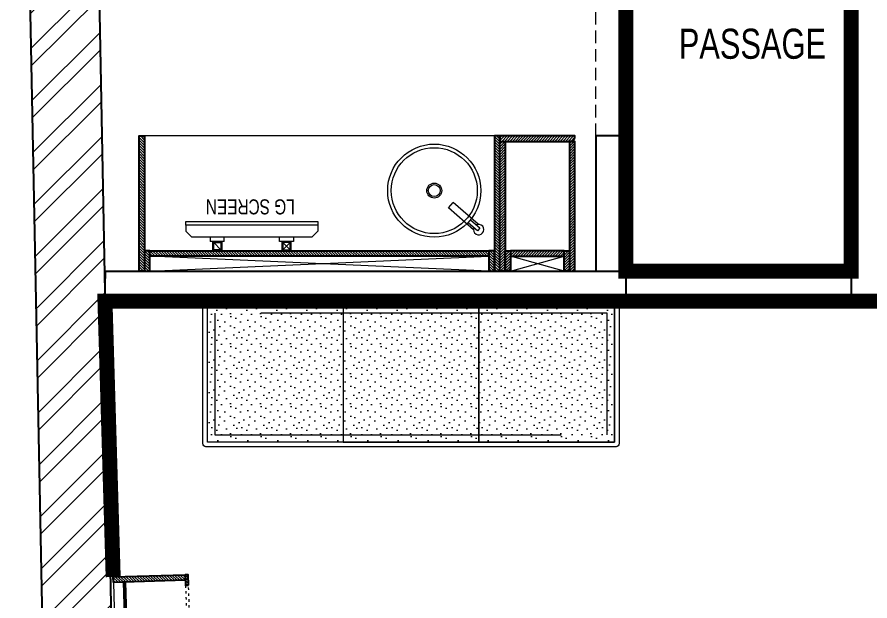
# Model space of a CAD drawing. Header units: feet. Extents: x 9424647 to 9430731, y -5939906 to -5917331.
# Drawn here: x 9424647 to 9427485, y -5927681 to -5925737 of the extents above; entities that cross this region are included whole.
import ezdxf

# ---------------------------------------------------------------- set-up
doc = ezdxf.new("R2010")
doc.units = ezdxf.units.FT
doc.header["$LTSCALE"] = 33
doc.header["$MEASUREMENT"] = 0
for name, pattern in [('a_p6_plan_L18$0$HIDDEN', [0.375, 0.25, -0.125]), ('ACAD_ISO03W100', [30, 12, -18]), ('HIDDEN2', [4.7625, 3.175, -1.5875])]:
    doc.linetypes.add(name, pattern=pattern)
doc.layers.add('A-WALL', color=1, linetype='Continuous')
for name, color, linetype, lineweight in [('Floor-Unit', 1, 'Continuous', 13), ('HIDDEN LINE', 177, 'Continuous', 0), ('LENS-DIM', 252, 'Continuous', 5), ('LENS-HATCH', 251, 'Continuous', 5), ('LENS-PARTITION', 21, 'Continuous', 25), ('LENS-TEXT', 31, 'Continuous', 5), ('LENS_CURTAIN', 5, 'a_p6_plan_L18$0$HIDDEN', 9), ('LK-FF&E FLOOR', 1, 'Continuous', 9), ('LK-FF&E WALL', 1, 'Continuous', 9), ('LK-FLUTTED FINISH', 20, 'Continuous', 30), ('LK-IT', 3, 'Continuous', 18), ('LK-MIRROR', 133, 'Continuous', 13), ('LK-TILES FINISH', 251, 'Continuous', 5), ('LN-ELEVATION-1', 81, 'Continuous', 25), ('LN-ELEVATION-2', 103, 'Continuous', 20), ('LN-ELEVATION-3', 125, 'Continuous', 18), ('LN-ELEVATION-4', 145, 'Continuous', 13), ('LN-ELEVATION-5', 167, 'Continuous', 5), ('LN-HATCH', 251, 'Continuous', 0), ('TV', 92, 'Continuous', 18)]:
    doc.layers.add(name, color=color, linetype=linetype, lineweight=lineweight)
doc.styles.add('LK TXT', font='GILC____.TTF', dxfattribs={"height": 100})
doc.styles.get("Standard").update_dxf_attribs({"font": 'GILC____.TTF'})
pattern_1 = [(45, (3990327.2935, 1709214.6916), (-4.4901280605, 4.4901280605), [])]
pattern_2 = [(45, (35858.5, -100655.3575), (-4.4194174, 4.4194174), [])]

# ---------------------------------------------------------------- blocks, each defined once
blk = doc.blocks.new('3 seater Bench 1385')
at = {"layer": 'LENS-HATCH', "lineweight": 0}
h = blk.add_hatch(dxfattribs=at)
h.set_pattern_fill('STIP1', color=177, scale=100, angle=270, pattern_type=2)
h.set_pattern_definition([(270, (6617025.25, -170439.11), (100, -2e-13), [0, -100]), (270, (6617009.25, -170451.11), (100, -2e-13), [0, -100]), (270, (6616985.25, -170446.11), (100, -2e-13), [0, -100]), (270, (6616962.25, -170481.11), (100, -2e-13), [0, -100]), (270, (6616998.25, -170478.11), (100, -2e-13), [0, -100]), (270, (6617022.25, -170505.11), (100, -2e-13), [0, -100]), (270, (6617029.25, -170470.11), (100, -2e-13), [0, -100]), (270, (6616988.25, -170512.11), (100, -2e-13), [0, -100]), (270, (6616956.25, -170507.11), (100, -2e-13), [0, -100]), (270, (6616941.25, -170433.11), (100, -2e-13), [0, -100]), (270, (6616961.25, -170451.11), (100, -2e-13), [0, -100]), (270, (6616942.25, -170465.11), (100, -2e-13), [0, -100]), (270, (6617006.25, -170526.11), (100, -2e-13), [0, -100]), (270, (6616981.25, -170494.11), (100, -2e-13), [0, -100]), (270, (6617014.25, -170486.11), (100, -2e-13), [0, -100]), (270, (6617005.25, -170503.11), (100, -2e-13), [0, -100]), (270, (6616978.25, -170467.11), (100, -2e-13), [0, -100]), (270, (6617032.25, -170495.11), (100, -2e-13), [0, -100]), (270, (6616973.25, -170526.11), (100, -2e-13), [0, -100]), (270, (6616943.25, -170523.11), (100, -2e-13), [0, -100])])
h.paths.add_polyline_path([(677.5, 227.5), (225.8, 227.5), (225.8, -227.5), (677.5, -227.5)])
h.paths.add_polyline_path([(-225.8, 227.5), (225.8, 227.5), (225.8, -227.5), (-225.8, -227.5)])
h.paths.add_polyline_path([(-677.5, 227.5), (-225.8, 227.5), (-225.8, -227.5), (-677.5, -227.5)])
at = {"layer": 'LN-ELEVATION-2', "ltscale": 0.5}
for points in [[(-677.5, 227.5), (-225.8, 227.5), (-225.8, -227.5), (-677.5, -227.5)], [(-225.8, 227.5), (225.8, 227.5), (225.8, -227.5), (-225.8, -227.5)], [(677.5, 227.5), (225.8, 227.5), (225.8, -227.5), (677.5, -227.5)]]:
    blk.add_lwpolyline(points, close=True, dxfattribs=at)
at = {"layer": 'LN-ELEVATION-5', "ltscale": 0.5}
blk.add_lwpolyline([(682.5, 242.5), (-682.5, 242.5, 0.414214), (-692.5, 232.5), (-692.5, -232.5, 0.414214), (-682.5, -242.5), (682.5, -242.5, 0.414214), (692.5, -232.5), (692.5, 232.5, 0.414214)], format="xyb", close=True, dxfattribs=at)
blk.add_lwpolyline([(677.5, 227.5), (-677.5, 227.5), (-677.5, -227.5), (677.5, -227.5)], close=True, dxfattribs=at)
at = {"layer": 'LN-ELEVATION-5', "linetype": 'HIDDEN2', "ltscale": 11}
blk.add_lwpolyline([(-652.5, 202.5), (652.5, 202.5), (652.5, -202.5), (-652.5, -202.5)], close=True, dxfattribs=at)
blk = doc.blocks.new('A$Cb5bc41ad')
at = {"layer": 'LN-HATCH'}
h = blk.add_hatch(dxfattribs=at)
h.set_pattern_fill('ANSI32', color=256, scale=333, angle=180)
h.set_pattern_definition([(225, (-9983931.35, 5281720.31), (88.2999593, -88.2999593), []), (225, (-9983990.22, 5281720.31), (88.2999593, -88.2999593), [])])
h.paths.add_polyline_path([(188, 1020.6), (-41.8, 1011.1), (158.6, -3834.3), (158.6, -4163.6), (468.5, -4163.6), (468.5, -3884.3), (468.5, -3834.3), (388.5, -3834.3)])
h.paths.add_polyline_path([(58, 8214.6), (-172, 8210.1), (-37, 1296.1), (193, 1300.6)])
h.paths.add_polyline_path([(48, 14444.6), (-182, 14444.6), (-182, 8514.6), (48, 8514.6)])
h.paths.add_polyline_path([(3038, 14868.6), (1073, 14868.6), (1073, 14638.6), (3038, 14638.6)])
h.paths.add_polyline_path([(3218, 14356.6), (3038, 14356.6), (3038, 13567.6), (3218, 13567.6)])
at = {"layer": 'A-WALL'}
for p, q in [((-172, 8210.1), (-37, 1296.1)), ((58, 8214.6), (193, 1300.6))]:
    blk.add_line(p, q, dxfattribs=at)
blk = doc.blocks.new('A$C2c4d5caa')
at = {"layer": 'LENS-DIM', "color": 2}
blk.add_blockref('A$Cb5bc41ad', (-965.7, -8517.6), dxfattribs=at)
blk = doc.blocks.new('CLENS 600')
at = {"layer": 'LN-HATCH', "ltscale": 0.5}
h = blk.add_hatch(dxfattribs=at)
h.set_pattern_fill('ANSI31', color=256, scale=2)
h.set_pattern_definition(pattern_1)
h.paths.add_polyline_path([(-600, 0), (-582, 0), (-582, -240), (-600, -240)])
h = blk.add_hatch(dxfattribs=at)
h.set_pattern_fill('ANSI31', color=256, scale=2)
h.set_pattern_definition([(45, (3975657.573, 1709214.6916), (-4.490128061, 4.490128061), [])])
h.paths.add_polyline_path([(-18, 0), (0, 0), (0, -240), (-18, -240)])
h = blk.add_hatch(dxfattribs=at)
h.set_pattern_fill('ANSI31', color=256, scale=2)
h.set_pattern_definition([(45, (3990252.2935, 1709214.6916), (-4.4901280605, 4.4901280605), [])])
h.paths.add_polyline_path([(-582, -40), (-18, -40), (-18, -34), (-582, -34)])
h = blk.add_hatch(dxfattribs=at)
h.set_pattern_fill('ANSI31', color=256, scale=2)
h.set_pattern_definition(pattern_1)
h.paths.add_polyline_path([(-600, -250), (-565, -250), (-565, -240), (-600, -240)])
h = blk.add_hatch(dxfattribs=at)
h.set_pattern_fill('ANSI31', color=256, scale=2)
h.set_pattern_definition([(45, (3990177.2935, 1709214.6916), (-4.4901280605, 4.4901280605), [])])
h.paths.add_polyline_path([(-35, -250), (0, -250), (0, -240), (-35, -240)])
at = {"layer": 'HIDDEN LINE', "linetype": 'ACAD_ISO03W100', "ltscale": 0.02}
for p, q in [((-35, -240), (-565, -240)), ((-565, -250), (-35, -250))]:
    blk.add_line(p, q, dxfattribs=at)
at = {"layer": 'LN-ELEVATION-1', "ltscale": 0.5}
for points in [[(-600, 0), (-582, 0), (-582, -240), (-600, -240)], [(-18, 0), (0, 0), (0, -240), (-18, -240)], [(-582, -40), (-18, -40), (-18, -34), (-582, -34)], [(-600, -250), (-565, -250), (-565, -240), (-600, -240)], [(-35, -250), (0, -250), (0, -240), (-35, -240)]]:
    blk.add_lwpolyline(points, close=True, dxfattribs=at)
at = {"layer": 'LN-ELEVATION-4'}
blk.add_line((-18, 0), (-582, 0), dxfattribs=at)
blk = doc.blocks.new('rtf')
at = {"color": 0, "linetype": 'ByBlock', "lineweight": -2}
for p, q in [((16412.5, -172798.8), (16452.4, -172798.8)), ((16412.5, -172810.8), (16412.5, -172798.8)), ((16425.3, -172793.1), (16535.3, -172793.1)), ((16535.3, -172793.1), (16535.3, -172817.1)), ((16412.5, -172810.8), (16452.4, -172810.8)), ((16425.3, -172817.1), (16535.3, -172817.1))]:
    blk.add_line(p, q, dxfattribs=at)
for centre, radius, start, end in [((16412.5, -172805.1), 17.5, 21.0506, 340.9422), ((16444.5, -172804.8), 9.89, 322.6562, 37.3438)]:
    blk.add_arc(centre, radius, start, end, dxfattribs=at)
blk = doc.blocks.new('dsg')
at = {"color": 0, "linetype": 'ByBlock', "lineweight": -2}
for radius in [155, 143, 25, 20]:
    blk.add_circle((11491.5, -171102.6), radius, dxfattribs=at)
blk.add_blockref('rtf', (-5117.5, 1702.9), dxfattribs=at)
blk = doc.blocks.new('CLINIC - CABINET SINK')
at = {"layer": 'LN-HATCH', "ltscale": 0.5}
h = blk.add_hatch(dxfattribs=at)
h.set_pattern_fill('ANSI31', color=256, scale=2)
h.set_pattern_definition([(45, (4052861.5004, 1708016.356), (-4.4901280605, 4.4901280605), [])])
h.paths.add_polyline_path([(-563.4, 157), (564.6, 157), (564.6, 175), (-563.4, 175)])
h.paths.add_polyline_path([(582.6, 225), (600.6, 225), (600.6, -225), (582.6, -225)])
h.paths.add_polyline_path([(564.6, 225), (582.6, 225), (582.6, 157), (564.6, 157)])
h.paths.add_polyline_path([(-581.4, 225), (-599.4, 225), (-599.4, -225), (-581.4, -225)])
h.paths.add_polyline_path([(-581.4, 225), (-563.4, 225), (-563.4, 157), (-581.4, 157)])
at = {"layer": 'LN-ELEVATION-1', "ltscale": 0.5}
for points in [[(-581.4, 225), (-599.4, 225), (-599.4, -225), (-581.4, -225)], [(-581.4, 225), (-563.4, 225), (-563.4, 157), (-581.4, 157)], [(564.6, 225), (582.6, 225), (582.6, 157), (564.6, 157)], [(582.6, 225), (600.6, 225), (600.6, -225), (582.6, -225)], [(-563.4, 157), (564.6, 157), (564.6, 175), (-563.4, 175)]]:
    blk.add_lwpolyline(points, close=True, dxfattribs=at)
at = {"layer": 'LN-ELEVATION-2', "ltscale": 0.5}
blk.add_line((582.6, -225), (-581.4, -225), dxfattribs=at)
at = {"layer": 'LN-HATCH', "ltscale": 0.5}
for p, q in [((564.6, 225), (-563.4, 175)), ((-563.4, 225), (564.6, 175))]:
    blk.add_line(p, q, dxfattribs=at)
at = {"layer": 'LN-ELEVATION-3', "xscale": -1, "rotation": 41.1558274151866}
blk.add_blockref('dsg', (-103569.3, 136346.7), dxfattribs=at)
blk = doc.blocks.new('CLINIC SCREEN')
at = {"layer": 'TV'}
for p, q in [((-103.1, 42.9), (-127.4, 18.6)), ((-127.4, 42.9), (-103.1, 18.6)), ((102.7, 42.9), (127, 18.6))]:
    blk.add_line(p, q, dxfattribs=at)
at = {"layer": 'TV', "ltscale": 12}
for p, q in [((-220, -19.4), (-200.6, 0)), ((200.6, 0), (-200.6, 0)), ((-138.5, 0), (-138.5, 15.5)), ((-138.5, 15.5), (-92, 15.5)), ((-92, 15.5), (-92, 0)), ((92, 15.5), (92, 0)), ((92, 15.5), (138.5, 15.5)), ((138.5, 0), (138.5, 15.5)), ((220, -19.4), (200.6, 0)), ((-220, -38.8), (-220, -19.4)), ((220, -38.8), (220, -19.4))]:
    blk.add_line(p, q, dxfattribs=at)
at = {"layer": 'TV'}
for points in [[(-130.4, 15.5), (-100.1, 15.5), (-100.1, 45.9), (-130.4, 45.9)], [(-127.4, 18.6), (-103.1, 18.6), (-103.1, 42.9), (-127.4, 42.9)], [(130, 15.5), (99.7, 15.5), (99.7, 45.9), (130, 45.9)], [(127, 18.6), (102.7, 18.6), (102.7, 42.9), (127, 42.9)]]:
    blk.add_lwpolyline(points, close=True, dxfattribs=at)
at = {"layer": 'TV', "ltscale": 12}
blk.add_lwpolyline([(-220, -51.7), (-220, -38.8), (220, -38.8), (220, -51.7)], close=True, dxfattribs=at)
at = {"layer": 'Floor-Unit', "color": 0, "ltscale": 2, "insert": (5.2, -100.4), "char_height": 50, "attachment_point": 5}
blk.add_mtext_dynamic_manual_height_columns('LG SCREEN', width=466.48, gutter_width=12.5, heights=[0], dxfattribs=at)
blk = doc.blocks.new('CLINIC - MOP CLOSET')
at = {"layer": 'LN-HATCH', "ltscale": 0.5}
h = blk.add_hatch(dxfattribs=at)
h.set_pattern_fill('ANSI31', color=256, scale=50, angle=360)
h.set_pattern_definition(pattern_2)
h.paths.add_polyline_path([(-106.4, 216), (-124.4, 216), (-124.4, -216), (-106.4, -216)])
h = blk.add_hatch(dxfattribs=at)
h.set_pattern_fill('ANSI31', color=256, scale=50, angle=360)
h.set_pattern_definition(pattern_2)
h.paths.add_polyline_path([(-106.4, 216), (-88.4, 216), (-88.4, 148), (-106.4, 148)])
h = blk.add_hatch(dxfattribs=at)
h.set_pattern_fill('ANSI31', color=256, scale=50, angle=360)
h.set_pattern_definition(pattern_2)
h.paths.add_polyline_path([(89.6, 216), (107.6, 216), (107.6, 148), (89.6, 148)])
h = blk.add_hatch(dxfattribs=at)
h.set_pattern_fill('ANSI31', color=256, scale=50, angle=360)
h.set_pattern_definition(pattern_2)
h.paths.add_polyline_path([(107.6, 216), (125.6, 216), (125.6, -216), (107.6, -216)])
h = blk.add_hatch(dxfattribs=at)
h.set_pattern_fill('ANSI31', color=256, scale=50, angle=360)
h.set_pattern_definition(pattern_2)
h.paths.add_polyline_path([(-88.4, 148), (89.6, 148), (89.6, 166), (-88.4, 166)])
h = blk.add_hatch(dxfattribs=at)
h.set_pattern_fill('ANSI31', color=256, scale=50, angle=360)
h.set_pattern_definition([(45, (35894.5, -101037.3575), (-4.4194174, 4.4194174), [])])
h.paths.add_polyline_path([(-115.4, -216), (-124.4, -225), (-124.4, -234), (125.6, -234), (125.6, -216)])
at = {"layer": 'LN-ELEVATION-1', "ltscale": 0.5}
for points in [[(-106.4, 216), (-124.4, 216), (-124.4, -216), (-106.4, -216)], [(-106.4, 216), (-88.4, 216), (-88.4, 148), (-106.4, 148)], [(89.6, 216), (107.6, 216), (107.6, 148), (89.6, 148)], [(107.6, 216), (125.6, 216), (125.6, -216), (107.6, -216)], [(-88.4, 148), (89.6, 148), (89.6, 166), (-88.4, 166)], [(-124.4, -225), (-124.4, -234), (125.6, -234), (125.6, -216), (-115.4, -216)]]:
    blk.add_lwpolyline(points, close=True, dxfattribs=at)
at = {"layer": 'LN-HATCH', "ltscale": 0.5}
for p, q in [((89.6, 216), (-88.4, 166)), ((-88.4, 216), (89.6, 166))]:
    blk.add_line(p, q, dxfattribs=at)

msp = doc.modelspace()

# ---------------------------------------------------------------- linework, layer by layer
at = {"layer": 'LENS-PARTITION'}
for points in [[(9427522.7, -5924609.4), (9427422.7, -5924609.4), (9427422.7, -5926682.4), (9427522.7, -5926682.4)], [(9426672.7, -5926132.4), (9426572.7, -5926132.4), (9426572.7, -5926582.4), (9426672.7, -5926582.4)], [(9426672.7, -5926682.4), (9424939.4, -5926682.4), (9424941, -5926582.4), (9426672.7, -5926582.4)]]:
    msp.add_lwpolyline(points, close=True, dxfattribs=at)
at = {"layer": 'LENS_CURTAIN', "ltscale": 5}
for points in [[(9426572.7, -5926132.4), (9426572.7, -5925382.4), (9426672.7, -5925382.4), (9426672.7, -5926132.4)], [(9426672.7, -5926582.4), (9427422.7, -5926582.4), (9427422.7, -5926682.4), (9426672.7, -5926682.4)]]:
    msp.add_lwpolyline(points, close=True, dxfattribs=at)
at = {"layer": 'LK-FLUTTED FINISH', "linetype": 'ACAD_ISO03W100', "ltscale": 0.05, "const_width": 50}
msp.add_lwpolyline([(9426672.7, -5926682.4), (9430246.1, -5926682.4)], dxfattribs=at)
at = {"layer": 'LK-MIRROR', "linetype": 'ACAD_ISO03W100', "ltscale": 0.05, "const_width": 50}
msp.add_lwpolyline([(9424966.7, -5927600.8), (9424939.4, -5926682.4), (9426672.7, -5926682.4)], dxfattribs=at)
at = {"layer": 'LK-TILES FINISH', "color": 212, "linetype": 'ACAD_ISO03W100', "ltscale": 0.05, "const_width": 50}
msp.add_lwpolyline([(9426672.7, -5923859.4), (9427422.7, -5923859.4), (9427422.7, -5926582.4), (9426672.7, -5926582.4)], close=True, dxfattribs=at)

# ---------------------------------------------------------------- block references
at = {"layer": 'LENS-PARTITION'}
msp.add_blockref('A$C2c4d5caa', (9425794.5, -5923682.4), dxfattribs=at)
at = {"layer": 'LK-FF&E FLOOR', "xscale": -1}
msp.add_blockref('3 seater Bench 1385', (9425957.7, -5926924.9), dxfattribs=at)
at = {"layer": 'LK-FF&E WALL', "xscale": -1, "rotation": 180}
msp.add_blockref('CLINIC - CABINET SINK', (9425652.6, -5926357.4), dxfattribs=at)
at = {"layer": 'LK-FF&E WALL'}
for name, p, rotation in [('CLINIC - MOP CLOSET', (9426378.9, -5926366.4), 180), ('CLENS 600', (9424966.7, -5927600.8), 91.70213495986494)]:
    msp.add_blockref(name, p, dxfattribs=dict(at, rotation=rotation))
at = {"layer": 'LK-IT', "rotation": 180}
msp.add_blockref('CLINIC SCREEN', (9425428.2, -5926468.5), dxfattribs=at)

# ---------------------------------------------------------------- texts
at = {"layer": 'LENS-TEXT', "color": 0, "linetype": 'Continuous', "ltscale": 3, "insert": (9427094.1, -5925826.1), "char_height": 100, "attachment_point": 5, "style": 'LK TXT'}
msp.add_mtext_dynamic_manual_height_columns('PASSAGE', width=730.507, gutter_width=1, heights=[0], dxfattribs=at)

doc.saveas('drawing.dxf')
